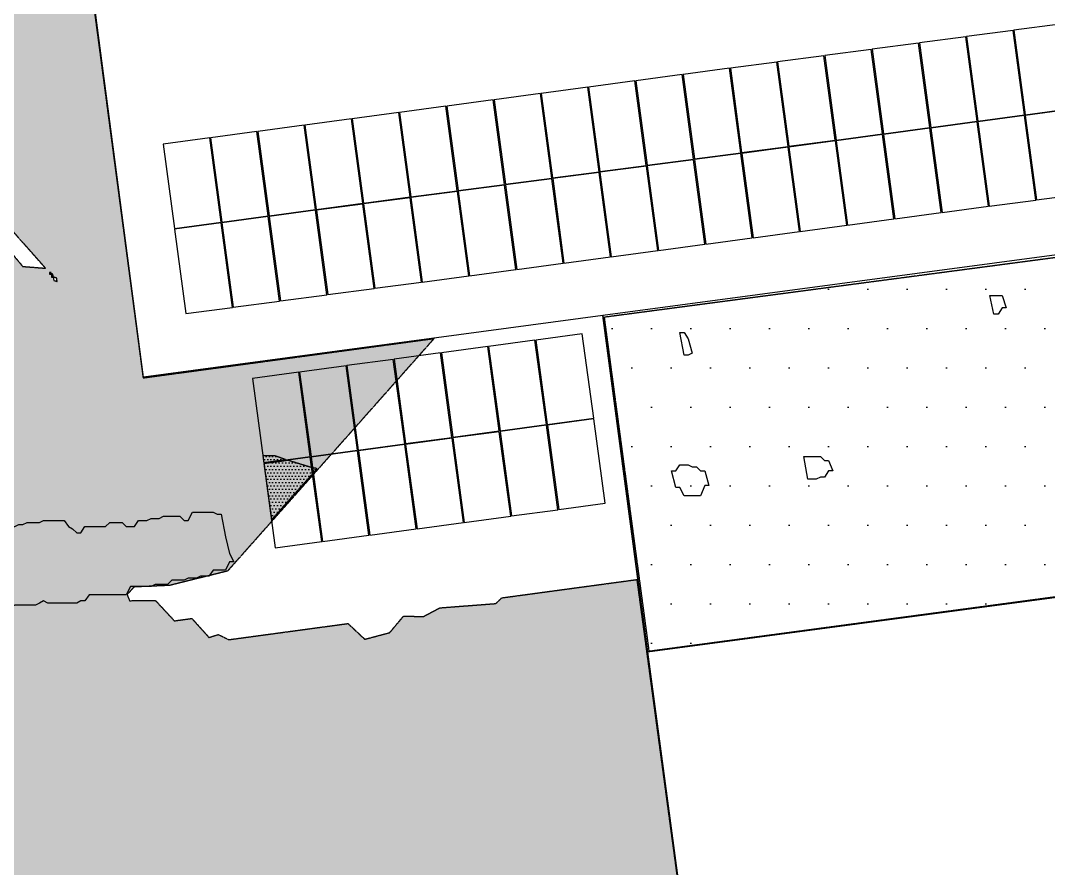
# Model space of a CAD drawing. Header units: millimetres. Extents: x -245826 to 350363, y -160205 to 260795.
# Drawn here: x 49977 to 74857, y 67887 to 88422 of the extents above; entities that cross this region are included whole.
import ezdxf

# ---------------------------------------------------------------- set-up
doc = ezdxf.new("R2010")
doc.units = ezdxf.units.MM
doc.linetypes.add('DASHED', pattern=[1.524, 1.27, -0.254])
for name, color, linetype in [('Module', 7, 'ByLayer'), ('Obstruction', 7, 'ByLayer'), ('Ridge Line', 7, 'ByLayer'), ('Shading', 8, 'DASHED'), ('Unit Area Boundary', 7, 'ByLayer')]:
    doc.layers.add(name, color=color, linetype=linetype)

# ---------------------------------------------------------------- blocks, each defined once
blk = doc.blocks.new('*U0')
at = {"layer": 'Unit Area Boundary', "color": 2}
blk.add_polyline3d([(-46776, 96654, 16333), (-31493, 107029, 16333), (-23262, 94903, 16333), (-16809, 95753, 16333), (-16838, 95975, 16333), (40107, 103481, 16333), (39629, 105884, 16333), (36726, 105504, 16333), (31248, 147338, 16333), (40904, 150960, 16333), (74933, 155521, 16333), (77483, 136497, 16333), (99539, 139454, 16333), (107665, 78830, 16333), (65156, 73133, 16333), (74483, 3548, 16333)], dxfattribs=at)
at = {"flags": 1}
for tag in ['unit_id', 'unit_name', 'parapet_height', 'ground_elevation', 'is_enable_parapet']:
    blk.add_attdef(tag, (0, 0), '', height=2.5, dxfattribs=at)
blk = doc.blocks.new('*U1')
at = {"layer": 'Ridge Line', "color": 30}
for p, q in [((52950, 79788, 14428), (50959, 94974, 14562)), ((52950, 79788, 17919), (50959, 94974, 17919)), ((103207, 86510, 10845), (64067, 81275, 10845)), ((103207, 86510, 17919), (64067, 81275, 17919)), ((64067, 81275, 14427), (52950, 79788, 14428)), ((64067, 81275, 17919), (52950, 79788, 17919)), ((64067, 81275, 10845), (65156, 73133, 10773)), ((65156, 73133, 14356), (64067, 81275, 14427)), ((65156, 73133, 10773), (107665, 78830, 10773)), ((66334, 64344, 14278), (65156, 73133, 14356))]:
    blk.add_line(p, q, dxfattribs=at)
at = {"flags": 1}
for tag in ['unit_id', 'unit_name']:
    blk.add_attdef(tag, (0, 0), '', height=2.5, dxfattribs=at)
blk = doc.blocks.new('*U6')
at = {"layer": 'Module', "color": 0}
blk.add_polyline3d([(0, 0, 0), (112.4, 15.2, 0), (84.7, 219.6, 119.1), (-27.6, 204.4, 119.1)], close=True, dxfattribs=at)
at = {"flags": 1}
for tag in ['mounting-hole-spacing1', 'mounting-hole-spacing2', 'module-material', 'vmpo', 'voco', 'silicon-material', 'panel-length', 'panel-width', 'panel-height', 'userid', 'theme', 'note', 'name', 'pmax', 'company-name', 'id', 'impo', 'isco']:
    blk.add_attdef(tag, (0, 0), '', height=2.5, dxfattribs=at)
blk = doc.blocks.new('*U7')
at = {"layer": 'Module', "color": 11}
for p in [(6158.2, 7848.5, 1609.1), (6272.6, 7864, 1609.1), (5929.5, 7817.6, 1609.1), (6043.8, 7833, 1609.1), (5815.1, 7802.1, 1609.1), (5586.4, 7771.2, 1609.1), (5700.8, 7786.6, 1609.1), (6186.1, 7642.4, 1489), (6300.4, 7657.8, 1489), (6071.7, 7626.9, 1489), (5843, 7596, 1489), (5957.4, 7611.4, 1489), (5728.6, 7580.5, 1489), (5614.3, 7565, 1489)]:
    blk.add_blockref('*U6', p, dxfattribs=at)
at = {"flags": 1}
for tag in ['offset-x', 'offset-y', 'mode', 'tilt', 'azimuth', 'align', 'array-mode', 'panel-x', 'panel-y', 'panel-per-row', 'bracket-type', 'bracket-value', 'row-per-array']:
    blk.add_attdef(tag, (0, 0), '', height=2.5, dxfattribs=at)
blk = doc.blocks.new('*U14')
at = {"layer": 'Module', "color": 0}
blk.add_polyline3d([(0, 0, 0), (112.4, 15, 0), (85, 219.5, 119.1), (-27.4, 204.5, 119.1)], close=True, dxfattribs=at)
at = {"flags": 1}
for tag in ['mounting-hole-spacing1', 'mounting-hole-spacing2', 'module-material', 'vmpo', 'voco', 'silicon-material', 'panel-length', 'panel-width', 'panel-height', 'userid', 'theme', 'note', 'name', 'pmax', 'company-name', 'id', 'impo', 'isco']:
    blk.add_attdef(tag, (0, 0), '', height=2.5, dxfattribs=at)
blk = doc.blocks.new('*U15')
at = {"layer": 'Module', "color": 230}
for p in [(7429.3, 8614.1, 1962), (7315, 8598.8, 1962), (7086.2, 8568.2, 1962), (7200.6, 8583.5, 1962), (6971.8, 8552.9, 1962), (6743.1, 8522.3, 1962), (6857.4, 8537.6, 1962), (6514.3, 8491.7, 1962), (6628.7, 8507, 1962), (6399.9, 8476.4, 1962), (6171.2, 8445.8, 1962), (6285.5, 8461.1, 1962), (5942.4, 8415.2, 1962), (6056.8, 8430.5, 1962), (5828, 8399.9, 1962), (7342.5, 8392.6, 1841.9), (7456.9, 8407.9, 1841.9), (5599.2, 8369.3, 1962), (5713.6, 8384.6, 1962), (7228.2, 8377.3, 1841.9), (5484.9, 8354, 1962), (6999.4, 8346.7, 1841.9), (7113.8, 8362, 1841.9), (5370.5, 8338.7, 1962), (6770.6, 8316.1, 1841.9), (6885, 8331.4, 1841.9), (6656.3, 8300.8, 1841.9), (6427.5, 8270.2, 1841.9), (6541.9, 8285.5, 1841.9), (6198.7, 8239.6, 1841.9), (6313.1, 8254.9, 1841.9), (6084.4, 8224.3, 1841.9), (5855.6, 8193.7, 1841.9), (5970, 8209, 1841.9), (5741.2, 8178.4, 1841.9), (5512.4, 8147.8, 1841.9), (5626.8, 8163.1, 1841.9), (5398.1, 8132.5, 1841.9)]:
    blk.add_blockref('*U14', p, dxfattribs=at)
at = {"flags": 1}
for tag in ['offset-x', 'offset-y', 'mode', 'tilt', 'azimuth', 'align', 'array-mode', 'panel-x', 'panel-y', 'panel-per-row', 'bracket-type', 'bracket-value', 'row-per-array']:
    blk.add_attdef(tag, (0, 0), '', height=2.5, dxfattribs=at)
blk = doc.blocks.new('*U30')
at = {"layer": 'Obstruction', "color": 1}
blk.add_polyline3d([(65736, 77515, 11729), (65836, 77515, 11729), (65936, 77665, 11729), (66036, 77665, 11729), (66136, 77665, 11729), (66236, 77615, 11729), (66336, 77615, 11729), (66436, 77515, 11729), (66536, 77515, 11729), (66536, 77515, 11729), (66636, 77165, 11729), (66636, 77165, 11729), (66536, 77165, 11729), (66436, 76915, 11729), (66336, 76915, 11729), (66236, 76915, 11729), (66136, 76915, 11729), (66036, 76915, 11729), (65936, 77115, 11729), (65836, 77115, 11729), (65836, 77115, 11729)], close=True, dxfattribs=at)
at = {"flags": 1}
for tag in ['height', 'shape']:
    blk.add_attdef(tag, (0, 0), '', height=2.5, dxfattribs=at)
blk = doc.blocks.new('*U31')
at = {"layer": 'Obstruction', "color": 1}
blk.add_polyline3d([(65936, 80865, 11279), (66036, 80865, 11279), (66136, 80715, 11279), (66136, 80715, 11279), (66236, 80365, 11279), (66236, 80365, 11279), (66136, 80315, 11279), (66036, 80315, 11279), (66036, 80315, 11279)], close=True, dxfattribs=at)
at = {"flags": 1}
for tag in ['height', 'shape']:
    blk.add_attdef(tag, (0, 0), '', height=2.5, dxfattribs=at)
blk = doc.blocks.new('*U32')
at = {"layer": 'Obstruction', "color": 1}
blk.add_polyline3d([(68936, 77865, 11479), (69036, 77865, 11479), (69136, 77865, 11479), (69236, 77865, 11479), (69336, 77865, 11479), (69436, 77765, 11479), (69536, 77765, 11479), (69536, 77765, 11479), (69636, 77515, 11479), (69636, 77515, 11479), (69536, 77515, 11479), (69436, 77365, 11479), (69336, 77365, 11479), (69236, 77315, 11479), (69136, 77315, 11479), (69036, 77315, 11479), (69036, 77315, 11479)], close=True, dxfattribs=at)
at = {"flags": 1}
for tag in ['height', 'shape']:
    blk.add_attdef(tag, (0, 0), '', height=2.5, dxfattribs=at)
blk = doc.blocks.new('*U33')
at = {"layer": 'Obstruction', "color": 1}
blk.add_polyline3d([(73436, 81765, 11279), (73536, 81765, 11279), (73636, 81765, 11279), (73736, 81765, 11279), (73736, 81765, 11279), (73836, 81465, 11279), (73836, 81465, 11279), (73736, 81465, 11279), (73636, 81315, 11279), (73536, 81315, 11279), (73536, 81315, 11279)], close=True, dxfattribs=at)
at = {"flags": 1}
for tag in ['height', 'shape']:
    blk.add_attdef(tag, (0, 0), '', height=2.5, dxfattribs=at)
blk = doc.blocks.new('*U60')
at = {"layer": 'Obstruction', "color": 1}
blk.add_polyline3d([(48736, 76065, 16629), (48836, 76065, 16629), (48936, 76065, 16629), (49036, 76065, 16629), (49136, 76115, 16629), (49236, 76115, 16629), (49336, 76115, 16629), (49436, 76115, 16629), (49536, 76165, 16629), (49636, 76165, 16629), (49736, 76165, 16629), (49836, 76165, 16629), (49936, 76215, 16629), (50036, 76215, 16629), (50136, 76265, 16629), (50236, 76265, 16629), (50336, 76265, 16629), (50436, 76265, 16629), (50536, 76315, 16629), (50636, 76315, 16629), (50736, 76315, 16629), (50836, 76315, 16629), (50936, 76315, 16629), (51036, 76315, 16629), (51136, 76165, 16629), (51236, 76115, 16629), (51336, 76015, 16629), (51436, 76015, 16629), (51536, 76165, 16629), (51636, 76165, 16629), (51736, 76165, 16629), (51836, 76165, 16629), (51936, 76165, 16629), (52036, 76165, 16629), (52136, 76265, 16629), (52236, 76265, 16629), (52336, 76265, 16629), (52436, 76265, 16629), (52536, 76165, 16629), (52636, 76165, 16629), (52736, 76165, 16629), (52836, 76315, 16629), (52936, 76315, 16629), (53036, 76315, 16629), (53136, 76365, 16629), (53236, 76365, 16629), (53336, 76365, 16629), (53436, 76415, 16629), (53536, 76415, 16629), (53636, 76415, 16629), (53736, 76415, 16629), (53836, 76415, 16629), (53936, 76315, 16629), (54036, 76315, 16629), (54136, 76515, 16629), (54236, 76515, 16629), (54336, 76515, 16629), (54436, 76515, 16629), (54536, 76515, 16629), (54636, 76515, 16629), (54736, 76465, 16629), (54836, 76465, 16629), (54936, 75915, 16629), (55036, 75515, 16629), (55036, 75515, 16629), (55136, 75315, 16629), (55136, 75315, 16629), (55036, 75315, 16629), (54936, 75115, 16629), (54836, 75115, 16629), (54736, 75115, 16629), (54636, 75115, 16629), (54536, 74965, 16629), (54436, 74965, 16629), (54336, 74965, 16629), (54236, 74915, 16629), (54136, 74915, 16629), (54036, 74915, 16629), (53936, 74865, 16629), (53836, 74865, 16629), (53736, 74865, 16629), (53636, 74865, 16629), (53536, 74765, 16629), (53436, 74765, 16629), (53336, 74765, 16629), (53236, 74765, 16629), (53136, 74715, 16629), (53036, 74715, 16629), (52936, 74715, 16629), (52836, 74715, 16629), (52736, 74715, 16629), (52636, 74715, 16629), (52536, 74515, 16629), (52436, 74515, 16629), (52336, 74515, 16629), (52236, 74515, 16629), (52136, 74515, 16629), (52036, 74515, 16629), (51936, 74515, 16629), (51836, 74515, 16629), (51736, 74515, 16629), (51636, 74515, 16629), (51536, 74365, 16629), (51436, 74365, 16629), (51336, 74315, 16629), (51236, 74315, 16629), (51136, 74315, 16629), (51036, 74315, 16629), (50936, 74315, 16629), (50836, 74315, 16629), (50736, 74315, 16629), (50636, 74315, 16629), (50536, 74365, 16629), (50436, 74315, 16629), (50336, 74265, 16629), (50236, 74265, 16629), (50136, 74265, 16629), (50036, 74265, 16629), (49936, 74265, 16629), (49836, 74265, 16629), (49736, 74215, 16629), (49636, 74215, 16629), (49536, 74165, 16629), (49436, 74165, 16629), (49336, 74165, 16629), (49236, 74165, 16629), (49136, 74165, 16629), (49036, 74165, 16629), (48936, 74315, 16629), (48836, 74715, 16629), (48836, 74715, 16629)], close=True, dxfattribs=at)
at = {"flags": 1}
for tag in ['height', 'shape']:
    blk.add_attdef(tag, (0, 0), '', height=2.5, dxfattribs=at)
blk = doc.blocks.new('*U152')
at = {"layer": 'Obstruction', "color": 1}
blk.add_polyline3d([(65736, 77515, 11729), (65836, 77515, 11729), (65936, 77665, 11729), (66036, 77665, 11729), (66136, 77665, 11729), (66236, 77615, 11729), (66336, 77615, 11729), (66436, 77515, 11729), (66536, 77515, 11729), (66536, 77515, 11729), (66636, 77165, 11729), (66636, 77165, 11729), (66536, 77165, 11729), (66436, 76915, 11729), (66336, 76915, 11729), (66236, 76915, 11729), (66136, 76915, 11729), (66036, 76915, 11729), (65936, 77115, 11729), (65836, 77115, 11729), (65836, 77115, 11729)], close=True, dxfattribs=at)
at = {"flags": 1}
for tag in ['height', 'shape']:
    blk.add_attdef(tag, (0, 0), '', height=2.5, dxfattribs=at)
blk = doc.blocks.new('*U153')
at = {"layer": 'Obstruction', "color": 1}
blk.add_polyline3d([(65936, 80865, 11279), (66036, 80865, 11279), (66136, 80715, 11279), (66136, 80715, 11279), (66236, 80365, 11279), (66236, 80365, 11279), (66136, 80315, 11279), (66036, 80315, 11279), (66036, 80315, 11279)], close=True, dxfattribs=at)
at = {"flags": 1}
for tag in ['height', 'shape']:
    blk.add_attdef(tag, (0, 0), '', height=2.5, dxfattribs=at)
blk = doc.blocks.new('*U154')
at = {"layer": 'Obstruction', "color": 1}
blk.add_polyline3d([(68936, 77865, 11479), (69036, 77865, 11479), (69136, 77865, 11479), (69236, 77865, 11479), (69336, 77865, 11479), (69436, 77765, 11479), (69536, 77765, 11479), (69536, 77765, 11479), (69636, 77515, 11479), (69636, 77515, 11479), (69536, 77515, 11479), (69436, 77365, 11479), (69336, 77365, 11479), (69236, 77315, 11479), (69136, 77315, 11479), (69036, 77315, 11479), (69036, 77315, 11479)], close=True, dxfattribs=at)
at = {"flags": 1}
for tag in ['height', 'shape']:
    blk.add_attdef(tag, (0, 0), '', height=2.5, dxfattribs=at)
blk = doc.blocks.new('*U155')
at = {"layer": 'Obstruction', "color": 1}
blk.add_polyline3d([(73436, 81765, 11279), (73536, 81765, 11279), (73636, 81765, 11279), (73736, 81765, 11279), (73736, 81765, 11279), (73836, 81465, 11279), (73836, 81465, 11279), (73736, 81465, 11279), (73636, 81315, 11279), (73536, 81315, 11279), (73536, 81315, 11279)], close=True, dxfattribs=at)
at = {"flags": 1}
for tag in ['height', 'shape']:
    blk.add_attdef(tag, (0, 0), '', height=2.5, dxfattribs=at)
blk = doc.blocks.new('*U182')
at = {"layer": 'Obstruction', "color": 1}
blk.add_polyline3d([(48736, 76065, 16629), (48836, 76065, 16629), (48936, 76065, 16629), (49036, 76065, 16629), (49136, 76115, 16629), (49236, 76115, 16629), (49336, 76115, 16629), (49436, 76115, 16629), (49536, 76165, 16629), (49636, 76165, 16629), (49736, 76165, 16629), (49836, 76165, 16629), (49936, 76215, 16629), (50036, 76215, 16629), (50136, 76265, 16629), (50236, 76265, 16629), (50336, 76265, 16629), (50436, 76265, 16629), (50536, 76315, 16629), (50636, 76315, 16629), (50736, 76315, 16629), (50836, 76315, 16629), (50936, 76315, 16629), (51036, 76315, 16629), (51136, 76165, 16629), (51236, 76115, 16629), (51336, 76015, 16629), (51436, 76015, 16629), (51536, 76165, 16629), (51636, 76165, 16629), (51736, 76165, 16629), (51836, 76165, 16629), (51936, 76165, 16629), (52036, 76165, 16629), (52136, 76265, 16629), (52236, 76265, 16629), (52336, 76265, 16629), (52436, 76265, 16629), (52536, 76165, 16629), (52636, 76165, 16629), (52736, 76165, 16629), (52836, 76315, 16629), (52936, 76315, 16629), (53036, 76315, 16629), (53136, 76365, 16629), (53236, 76365, 16629), (53336, 76365, 16629), (53436, 76415, 16629), (53536, 76415, 16629), (53636, 76415, 16629), (53736, 76415, 16629), (53836, 76415, 16629), (53936, 76315, 16629), (54036, 76315, 16629), (54136, 76515, 16629), (54236, 76515, 16629), (54336, 76515, 16629), (54436, 76515, 16629), (54536, 76515, 16629), (54636, 76515, 16629), (54736, 76465, 16629), (54836, 76465, 16629), (54936, 75915, 16629), (55036, 75515, 16629), (55036, 75515, 16629), (55136, 75315, 16629), (55136, 75315, 16629), (55036, 75315, 16629), (54936, 75115, 16629), (54836, 75115, 16629), (54736, 75115, 16629), (54636, 75115, 16629), (54536, 74965, 16629), (54436, 74965, 16629), (54336, 74965, 16629), (54236, 74915, 16629), (54136, 74915, 16629), (54036, 74915, 16629), (53936, 74865, 16629), (53836, 74865, 16629), (53736, 74865, 16629), (53636, 74865, 16629), (53536, 74765, 16629), (53436, 74765, 16629), (53336, 74765, 16629), (53236, 74765, 16629), (53136, 74715, 16629), (53036, 74715, 16629), (52936, 74715, 16629), (52836, 74715, 16629), (52736, 74715, 16629), (52636, 74715, 16629), (52536, 74515, 16629), (52436, 74515, 16629), (52336, 74515, 16629), (52236, 74515, 16629), (52136, 74515, 16629), (52036, 74515, 16629), (51936, 74515, 16629), (51836, 74515, 16629), (51736, 74515, 16629), (51636, 74515, 16629), (51536, 74365, 16629), (51436, 74365, 16629), (51336, 74315, 16629), (51236, 74315, 16629), (51136, 74315, 16629), (51036, 74315, 16629), (50936, 74315, 16629), (50836, 74315, 16629), (50736, 74315, 16629), (50636, 74315, 16629), (50536, 74365, 16629), (50436, 74315, 16629), (50336, 74265, 16629), (50236, 74265, 16629), (50136, 74265, 16629), (50036, 74265, 16629), (49936, 74265, 16629), (49836, 74265, 16629), (49736, 74215, 16629), (49636, 74215, 16629), (49536, 74165, 16629), (49436, 74165, 16629), (49336, 74165, 16629), (49236, 74165, 16629), (49136, 74165, 16629), (49036, 74165, 16629), (48936, 74315, 16629), (48836, 74715, 16629), (48836, 74715, 16629)], close=True, dxfattribs=at)
at = {"flags": 1}
for tag in ['height', 'shape']:
    blk.add_attdef(tag, (0, 0), '', height=2.5, dxfattribs=at)

msp = doc.modelspace()

# ---------------------------------------------------------------- hatches: boundary and pattern name
at = {"layer": 'Shading'}
h = msp.add_hatch(dxfattribs=at)
h.set_pattern_fill('DOTS', scale=600)
h.paths.add_polyline_path([(-5502, 97430), (-4501, 97565), (-4354, 97347), (-4183, 97529), (-3710, 97514), (-3323, 96972), (-3169, 96992), (-3185, 97109), (-3693, 97675), (-2769, 97800), (-2529, 97476), (-2538, 97831), (-2346, 97857), (-1836, 97569), (-1493, 97061), (-1491, 97338), (-1337, 97359), (-877, 97144), (-670, 96776), (-648, 96898), (-455, 96924), (569, 96309), (794, 96379), (1139, 96148), (1326, 96213), (2412, 95726), (2709, 95845), (2884, 95710), (3066, 95814), (3202, 95674), (3505, 95755), (3559, 95643), (3796, 95636), (4291, 95742), (4314, 95864), (4819, 95893), (5029, 96080), (5386, 96049), (5596, 96236), (5953, 96205), (6175, 96592), (6763, 96592), (7018, 97023), (7683, 97034), (8049, 97520), (8390, 97605), (8729, 97414), (9266, 98081), (9525, 98195), (9964, 98136), (10001, 97863), (10456, 97687), (10932, 98227), (10747, 99590), (14135, 100048), (14277, 99869), (14782, 99898), (15033, 99496), (15500, 99519), (15784, 99161), (16580, 99071), (16722, 98892), (16991, 98928), (17133, 98749), (17485, 98757), (17544, 98607), (18813, 98501), (19364, 98774), (19787, 98831), (19838, 99036), (20465, 99042), (20592, 99257), (21164, 99374), (21325, 99634), (21974, 99761), (22168, 100065), (22971, 100213), (23237, 100567), (24733, 100809), (24264, 101380), (32314, 102430), (32220, 102258), (29494, 99233), (30087, 99194), (30414, 98802), (31007, 98764), (31209, 98434), (31566, 98403), (31781, 98551), (32210, 98570), (32371, 98829), (32722, 98837), (32850, 99053), (33823, 99105), (33898, 98838), (34014, 98854), (34296, 97346), (34455, 97327), (33920, 100704), (33854, 102638), (35971, 102924), (36162, 102673), (36629, 102696), (36881, 102572), (37160, 102253), (37468, 102294), (37396, 103117), (40095, 103443), (40201, 102664), (42164, 102930), (43415, 93981), (50926, 94958), (52943, 79768), (59987, 80722), (54987, 75089), (53584, 74741), (52727, 74704), (52555, 74522), (52615, 74372), (53241, 74377), (53700, 73884), (54123, 73942), (54538, 73482), (54764, 73553), (55016, 73428), (57903, 73819), (58308, 73438), (58913, 73599), (59250, 74001), (59723, 73986), (60125, 74199), (61483, 74303), (61621, 74441), (64893, 74884), (66316, 64372), (56616, 63059), (57288, 57798), (65806, 58871), (64369, 57329), (64063, 56693), (58001, 49925), (57440, 49730), (56341, 49740), (55965, 49332), (55277, 49200), (55424, 48982), (55864, 48922), (56054, 48671), (56817, 48536), (57650, 48173), (58606, 48064), (58760, 48085), (58783, 48207), (59134, 48215), (59195, 48342), (60004, 48452), (60159, 48750), (60627, 48774), (60821, 49078), (61326, 49107), (61592, 49460), (62213, 49504), (62512, 49901), (64476, 50167), (64771, 50009), (64841, 49781), (65263, 49560), (65363, 48820), (62366, 45481), (62665, 45006), (62764, 43988), (58605, 39382), (59930, 39442), (60146, 37846), (60008, 37708), (59205, 37560), (59320, 37575), (59472, 37318), (59863, 37332), (60229, 36945), (60580, 36953), (60640, 36803), (61107, 36826), (61210, 36642), (61601, 36655), (61660, 36505), (62012, 36512), (62115, 36328), (62472, 36297), (63116, 36464), (63426, 36783), (63777, 36791), (64197, 37165), (64951, 37386), (65151, 37651), (66025, 37849), (66330, 38207), (69756, 38671), (70167, 35634), (70067, 35501), (64381, 29142), (61687, 28777), (61402, 28857), (61172, 29104), (59792, 28877), (59633, 28895), (58983, 29640), (57778, 28406), (55353, 28078), (55096, 28242), (49505, 34502), (49293, 34910), (49223, 36010), (51268, 36248), (51848, 35731), (52353, 35760), (52724, 35335), (53192, 35358), (53393, 35029), (53739, 35076), (54023, 34717), (54331, 34759), (54429, 34614), (54506, 34624), (52612, 36747), (52410, 37948), (52956, 38260), (48069, 43665), (47813, 44106), (47711, 45440), (50059, 45758), (50595, 45275), (51144, 45270), (51428, 44912), (51944, 44863), (52184, 44539), (52657, 44524), (52858, 44194), (53654, 44104), (53714, 43953), (54104, 43966), (54164, 43816), (54477, 43818), (54536, 43668), (54734, 43655), (54888, 43676), (54802, 44021), (55264, 44084), (51475, 48328), (51291, 49691), (51385, 49862), (51506, 49839), (51693, 49904), (46294, 55913), (46111, 57554), (47678, 57845), (48426, 57827), (48683, 57664), (49425, 57685), (49479, 57573), (50167, 57706), (50403, 57698), (50583, 57525), (50814, 57556), (47943, 60815), (47801, 61866), (47599, 62195), (48731, 62230), (48792, 62357), (49134, 62443), (44739, 67398), (44670, 68777), (44770, 68909), (46733, 69175), (47155, 68955), (48562, 68986), (48484, 69848), (46000, 72565), (45892, 73938), (46403, 73928), (46498, 74099), (48125, 74240), (48263, 74378), (48763, 74445), (43451, 80387), (42732, 81360), (42642, 82894), (43763, 83006), (44517, 83227), (41847, 86156), (41705, 87208), (42596, 87289), (42781, 87076), (43056, 87073), (43242, 86861), (43434, 86887), (43910, 86555), (44925, 86296), (45718, 86522), (45581, 86662), (45464, 87241), (45887, 87298), (45985, 87153), (46517, 86987), (43378, 90487), (43234, 91260), (42382, 90313), (40804, 90099), (38637, 92501), (36020, 89531), (35635, 89479), (34773, 89481), (33435, 90965), (28369, 85244), (26274, 85079), (21836, 90069), (19458, 87368), (17918, 87160), (11541, 94305), (11446, 95878), (11271, 96013), (11094, 96742), (4390, 89214), (3753, 89286), (3284, 89857), (3169, 89842), (2394, 88904), (2202, 88878), (1916, 88959), (-5383, 97129), (-5502, 97430)])
h.paths.add_polyline_path([(25843, 96955), (25869, 96760), (26902, 96662), (28023, 96774), (28079, 96940), (28469, 96953), (28685, 97101), (28575, 98197), (27995, 97563), (27643, 97555), (25749, 99678), (26059, 98253), (25860, 97988), (25843, 96955)], flags=16)
h.paths.add_polyline_path([(45000, 83134), (45273, 82854), (45406, 83030), (46215, 83140), (46428, 83010), (46659, 83041), (46720, 83169), (47606, 83288), (47819, 83159), (48024, 83385), (48535, 83374), (48782, 83289), (49071, 82892), (49702, 82858), (50030, 82467), (50584, 82423), (48641, 84618), (48370, 84304), (47831, 84231), (47143, 84970), (45572, 83251), (45000, 83134)], flags=16)
h.paths.add_polyline_path([(50677, 82316), (50682, 82277), (50721, 82283), (50716, 82322), (50677, 82316)], flags=16)
h.paths.add_polyline_path([(50721, 82283), (50731, 82205), (50770, 82210), (50759, 82288), (50721, 82283)], flags=16)
h.paths.add_polyline_path([(50770, 82210), (50780, 82132), (50863, 82104), (50852, 82182), (50770, 82210)], flags=16)
h = msp.add_hatch(dxfattribs=at)
h.set_pattern_fill('DOTS', scale=600)
h.paths.add_polyline_path([(64103, 81235), (65186, 73151), (81581, 75349), (85683, 79935), (85112, 83306), (85780, 83356), (86655, 84218), (64103, 81235)])
h = msp.add_hatch(dxfattribs=at)
h.set_pattern_fill('DOTS', color=1, scale=50)
h.paths.add_polyline_path([(55842, 77878), (55864, 77717), (56393, 77789), (56121, 77883), (55842, 77878)])
h = msp.add_hatch(dxfattribs=at)
h.set_pattern_fill('DOTS', color=1, scale=50)
h.paths.add_polyline_path([(55869, 77690), (56052, 76330), (57044, 77445), (57024, 77595), (56453, 77769), (55869, 77690)])
h = msp.add_hatch(dxfattribs=at)
h.set_pattern_fill('DOTS', color=1, scale=50)
h.paths.add_polyline_path([(57048, 77588), (57064, 77470), (57151, 77558), (57128, 77577), (57048, 77588)])

# ---------------------------------------------------------------- linework, layer by layer
at = {"layer": 'Shading', "linetype": 'DASHED'}
msp.add_polyline3d([(50926, 94958, 14563), (52943, 79768, 14429), (59987, 80722, 14429), (54987, 75089, 14386), (53584, 74741, 14385), (52727, 74704, 14386), (52555, 74522, 14384), (52615, 74372, 14383), (53241, 74377, 14382), (53700, 73884, 14377), (54123, 73942, 14377), (54538, 73482, 14373), (54764, 73553, 14373), (55016, 73428, 14372), (57903, 73819, 14372), (58308, 73438, 14368), (58913, 73599, 14368), (59250, 74001, 14371), (59723, 73986, 14371), (60125, 74199, 14372), (61483, 74303, 14371), (61621, 74441, 14372), (64893, 74884, 14372), (66316, 64372, 14279)], dxfattribs=at)
for points in [[(45000, 83134, 14468), (45273, 82854, 14465), (45406, 83030, 14467), (46215, 83140, 14467), (46428, 83010, 14465), (46659, 83041, 14465), (46720, 83169, 14466), (47606, 83288, 14466), (47819, 83159, 14465), (48024, 83385, 14466), (48535, 83374, 14466), (48782, 83289, 14465), (49071, 82892, 14461), (49702, 82858, 14460), (50030, 82467, 14456), (50584, 82423, 14455), (48641, 84618, 14476), (48370, 84304, 14474), (47831, 84231, 14474), (47143, 84970, 14481), (45572, 83251, 14468), (45000, 83134, 14468)], [(64103, 81235, 10845), (65186, 73151, 10774), (81581, 75349, 10774), (85683, 79935, 10809), (85112, 83306, 10839), (85780, 83356, 10839), (86655, 84218, 10845), (64103, 81235, 10845)], [(50677, 82316, 14454), (50682, 82277, 14454), (50721, 82283, 14454), (50716, 82322, 14454), (50677, 82316, 14454)], [(50721, 82283, 14454), (50731, 82205, 14453), (50770, 82210, 14453), (50759, 82288, 14454), (50721, 82283, 14454)], [(50770, 82210, 14453), (50780, 82132, 14452), (50863, 82104, 14452), (50852, 82182, 14453), (50770, 82210, 14453)]]:
    msp.add_polyline3d(points, close=True, dxfattribs=at)
at = {"layer": 'Shading', "color": 1, "linetype": 'DASHED'}
for points in [[(55842, 77878, 16188), (55864, 77717, 16095), (56393, 77789, 16095), (56121, 77883, 16170), (55842, 77878, 16188)], [(55869, 77690, 16079), (56052, 76330, 15287), (57044, 77445, 15848), (57024, 77595, 15935), (56453, 77769, 16079), (55869, 77690, 16079)], [(57048, 77588, 15929), (57064, 77470, 15860), (57151, 77558, 15904), (57128, 77577, 15916), (57048, 77588, 15929)]]:
    msp.add_polyline3d(points, close=True, dxfattribs=at)

# ---------------------------------------------------------------- block references
at = {"layer": 'Module', "xscale": 10, "yscale": 10, "zscale": 10}
for name in ['*U15', '*U7']:
    msp.add_blockref(name, (0, 0), dxfattribs=at)
at = {"layer": 'Obstruction'}
for name in ['*U33', '*U155', '*U31', '*U153', '*U30', '*U152', '*U32', '*U154', '*U60', '*U182']:
    msp.add_blockref(name, (0, 0), dxfattribs=at)
at = {"layer": 'Ridge Line'}
msp.add_blockref('*U1', (0, 0), dxfattribs=at)
at = {"layer": 'Unit Area Boundary'}
msp.add_blockref('*U0', (0, 0), dxfattribs=at)

doc.saveas('drawing.dxf')
